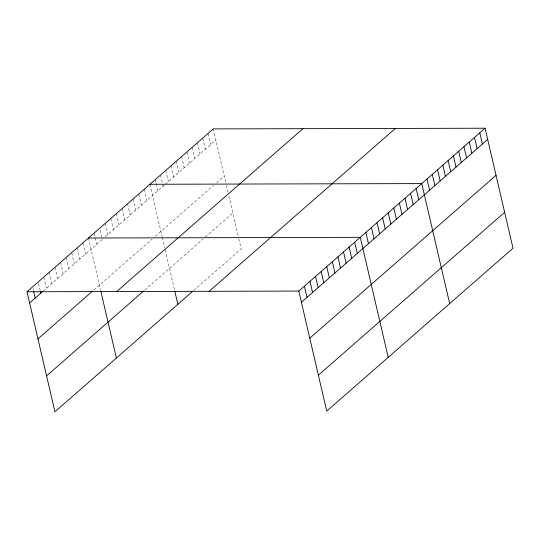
<?xml version="1.0" encoding="UTF-8"?>
<svg xmlns="http://www.w3.org/2000/svg" width="540" height="540" viewBox="0 0 540 540"><rect width="100%" height="100%" fill="white"/><g stroke="black" fill="none" stroke-linecap="round" stroke-linejoin="round"><path stroke-width="0.41" stroke-dasharray="2.7 2.03" d="M43.267 291.026L102.249 239.456L99.644 228.245M105.354 236.736L164.855 184.714M165.442 184.201L215.872 140.11M93.845 290.021L152.206 238.991M155.311 236.277L213.671 185.247M216.607 182.689L224.228 176.02M144.673 290.101L202.932 239.166M205.281 237.114L232.841 213.017M193.698 290.453L241.191 248.927L238.538 237.499M213.266 128.905L225.841 182.959M226.382 185.267L227.995 192.206M228.893 196.06L238.343 236.682M207.988 133.522L210.593 144.727M202.709 138.132L205.315 149.337M197.431 142.749L200.043 153.954M192.152 147.359L194.765 158.571M186.874 151.976L189.486 163.181M181.602 156.593L184.208 167.798M176.324 161.204L178.929 172.409M171.045 165.821L173.65 177.025M165.767 170.431L168.372 181.643M160.488 175.048L163.1 186.253M155.21 179.665L155.959 182.864M156.141 183.668L157.822 190.87M149.938 184.275L162.155 236.79M162.331 237.56L164.666 247.577M165.206 249.892L174.636 290.425M144.349 189.162L146.954 200.367M138.76 194.049L141.365 205.254M133.171 198.936L135.776 210.141M127.582 203.816L130.187 215.028M121.993 208.703L124.605 219.908M116.404 213.59L119.016 224.795M110.822 218.477L113.427 229.682M105.233 223.364L107.838 234.569M94.055 233.132L96.66 244.337M88.466 238.019L100.69 290.527M82.877 242.906L85.489 254.111M77.294 247.793L79.9 258.998M71.705 252.673L74.311 263.885M66.116 257.56L68.722 268.765M60.527 262.447L63.133 273.652M54.938 267.334L57.551 278.539M49.349 272.221L51.962 283.426M43.767 277.101L46.373 288.313M38.549 283.588L40.223 290.797M32.96 288.475L33.52 290.878"/><path stroke-width="0.81" d="M192.524 291.478L54.931 411.784L27 291.762L213.266 128.905L485.069 128.216L513 248.238L326.734 411.095L298.809 291.074L485.069 128.216M29.606 302.967L42.647 291.566M37.962 338.877L92.603 291.107M116.694 291.533L302.96 128.682M46.575 375.874L143.431 291.188M209.108 291.303L395.375 128.446M301.415 302.279L487.681 139.421M309.771 338.189L496.037 175.331M318.377 375.185L504.644 212.328M149.938 184.275L421.74 183.587L449.671 303.608M88.466 238.019L360.275 237.33L388.206 357.352M27 291.762L298.809 291.074M479.79 132.833L482.402 144.038M474.518 137.444L477.124 148.655M469.24 142.061L471.845 153.266M463.961 146.678L466.567 157.883M458.683 151.288L461.288 162.493M453.404 155.905L456.01 167.11M448.126 160.515L450.738 171.727M442.847 165.132L445.46 176.337M437.576 169.749L440.181 180.954M432.297 174.359L434.902 185.564M427.019 178.976L429.624 190.181M416.151 188.474L418.763 199.679M410.562 193.361L413.174 204.566M404.98 198.248L407.585 209.453M399.391 203.135L401.996 214.34M393.802 208.015L396.407 219.226M388.213 212.902L390.818 224.107M382.624 217.789L385.229 228.994M377.035 222.676L379.647 233.881M371.446 227.563L374.058 238.768M365.863 232.443L368.469 243.648M354.686 242.217L357.291 253.422M349.096 247.104L351.702 258.309M343.507 251.991L346.12 263.196M337.919 256.871L340.531 268.076M332.336 261.758L334.942 272.963M326.747 266.645L329.353 277.85M321.158 271.532L323.764 282.737M315.569 276.419L318.175 287.624M309.98 281.3L312.593 292.505M304.391 286.187L307.004 297.392M174.825 291.242L177.863 304.297M100.865 291.296L116.397 358.04M40.412 291.593L40.784 293.193M33.703 291.674L35.195 298.08"/></g></svg>
